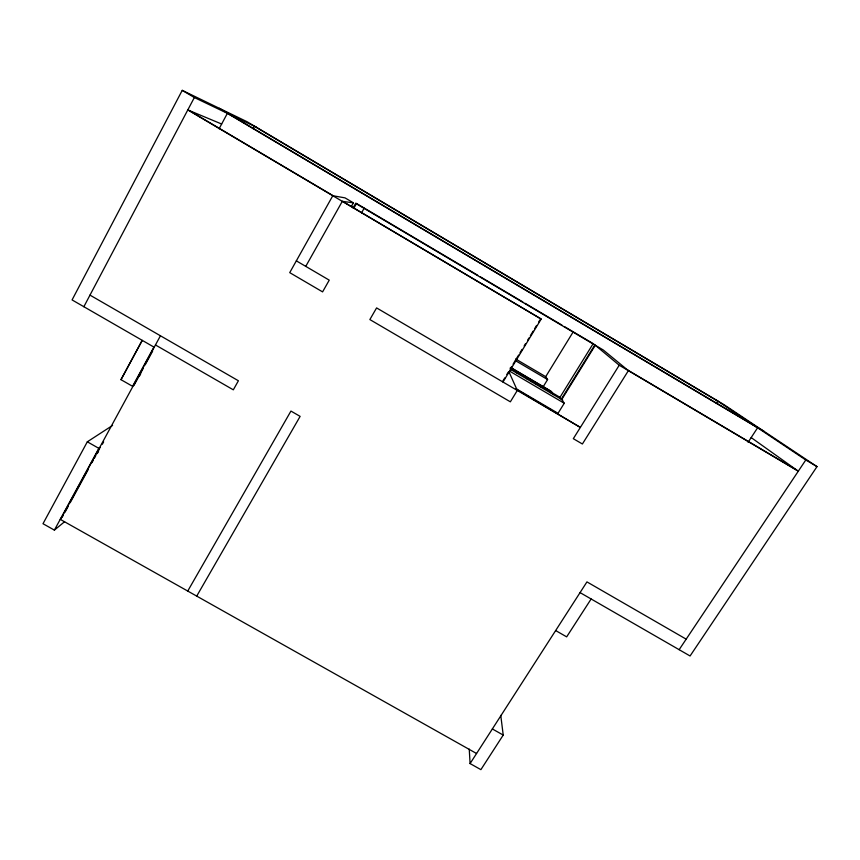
<?xml version="1.0" encoding="UTF-8"?>
<svg xmlns="http://www.w3.org/2000/svg" width="860" height="860" viewBox="0 0 860 860"><rect width="100%" height="100%" fill="white"/><g stroke="black" fill="none" stroke-linecap="round" stroke-linejoin="round"><path stroke-width="1.29" d="M580.059 592.604L690.075 655.986L817 466.625L723.873 404.576L247.035 121.711L182.234 90.354L72.079 299.925L154.198 347.246M83.861 306.719L194.349 97.535L182.234 90.354M219.128 128.742L227.373 113.337L757.606 427.764L748.082 442.298M253.055 128.602L254.334 126.237L717.896 401.222L716.445 403.469M112.585 425.421L87.322 441.803L43 523.718L54.384 530.115L64.575 521.73M120.959 379.658L142.233 340.345L121.013 379.69L132.58 386.312L153.908 347.075M54.384 530.115L98.846 448.35L100.287 447.35M160.444 335.776L60.522 519.505L476.558 753.51M63.113 515.699L60.243 519.343M65.037 512.173L68.241 506.271M70.165 502.745L88.107 469.743M91.956 462.669L93.235 460.315M94.525 457.961L95.804 455.606M97.083 453.241L99.653 448.533M133.891 385.57L143.265 368.338M145.147 364.887L152.639 351.095M97.255 453.618L98.534 451.274M102.361 444.222L103.641 441.879M139.427 376.099L140.707 373.756M305.752 266.374L342.291 201.347L353.417 202.831L351.482 206.282M353.062 207.97L355.653 203.369L356.524 203.487L477.741 275.264M353.901 208.131L356.524 203.487M361.544 212.839L364.156 208.217M187.738 591.057L290.938 411.069L300.129 416.38L196.714 596.109M504.766 377.884L502.691 381.302L502.971 382.034L541.187 319.049L342.71 201.401M506.841 374.465L508.228 372.187M510.302 368.757L511.678 366.478M513.065 364.199L518.601 355.072M519.988 352.793L522.063 349.375M524.138 345.957L525.524 343.677M527.599 340.259L528.975 337.969M530.362 335.69L533.125 331.132M534.511 328.853L536.586 325.435M538.661 322.005L540.048 319.726M512.248 370.208L513.001 370.015M516.946 372.971L517.709 372.778M526.825 378.765L526.642 378.024M535.748 384.012L536.5 383.818M543.273 386.591L547.605 379.55L545.702 376.68L573.093 332.046M540.435 386.774L541.198 386.581M559.742 397.707L593.174 343.624L564.321 326.531M593.174 343.624L594.808 344.978L561.247 399.223L559.989 397.309L510.216 368.069M595.303 345.279L619.221 365.231L573.319 438.686L582.392 443.996L628.391 370.649L603.268 349.988L595.303 345.279L561.741 399.513L564.246 403.265L558.033 413.294L515.86 388.559M500.767 715.402L503.218 735.074L480.89 769.646L470.087 763.572L586.95 581.897L686.172 639.152M591.132 598.979L566.665 636.862L555.657 630.552M679.142 649.687L805.788 459.982L817 466.625M221.654 124.023L187.802 109.919L541.187 319.049M194.349 97.535L256.043 127.054M492.361 728.947L503.218 735.074M87.322 441.803L98.846 448.35M89.988 295.12L238.403 380.765L233.318 389.827L155.445 344.957M516.967 389.677L580.36 427.42L376.594 307.912L369.864 319.565L510.356 401.824L517.312 390.44L508.851 371.606M296.334 260.849L329.24 280.145L322.586 291.884L289.734 272.642L332.788 195.725L345.032 197.875L353.417 202.831M515.667 359.007L545.702 376.68M515.452 360.641L547.605 379.55M511.152 367.714L551.496 391.483L553.485 394.589M510.496 367.585L549.83 390.698L551.249 392.934M510.302 369.284L562.72 400.072M509.453 371.068L564.321 403.297M219.278 108.285L763.992 431.312M480.052 276.63L522.762 301.925M525.073 303.29L562.01 325.166M355.653 203.369L594.808 344.978M188.931 110.392L333.261 195.811M627.553 369.972L796.736 470.087M619.221 365.231L798.295 471.205L751.178 437.579M715.37 399.535L805.788 459.982M469.248 749.103L470.087 763.572M531.34 380.786L531.523 381.528L531.34 380.786"/></g></svg>
